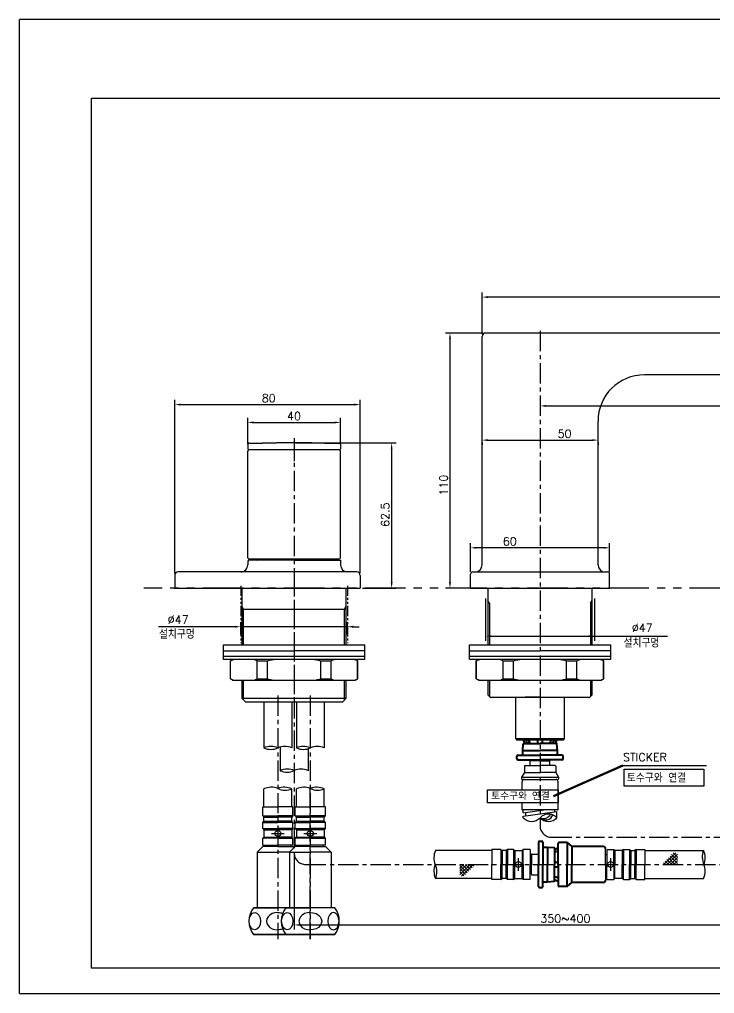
# Model space of a CAD drawing. Extents: x 2769 to 3363, y -5987 to -5567.
# Drawn here: x 2768.7 to 3068.4, y -5987.2 to -5567.2 of the extents above; entities that cross this region are included whole.
import ezdxf

# ---------------------------------------------------------------- set-up
doc = ezdxf.new("R2010")
doc.units = 0
doc.header["$LTSCALE"] = 7
doc.header["$MEASUREMENT"] = 0
doc.linetypes.add('CENTER', pattern=[2, 1.25, -0.25, 0.25, -0.25])
doc.linetypes.add('PHANTOM2', pattern=[1.25, 0.625, -0.125, 0.125, -0.125, 0.125, -0.125])
doc.layers.get('0').update_dxf_attribs({"color": 2, "linetype": 'CONTINUOUS'})
for name, color, linetype in [('CEN', 1, 'CENTER'), ('CL', 1, 'CENTER'), ('D', 2, 'CONTINUOUS'), ('DWG', 7, 'CONTINUOUS'), ('PH', 3, 'PHANTOM2')]:
    doc.layers.add(name, color=color, linetype=linetype)
doc.styles.add('GHS', font='ROMANS.shx', dxfattribs={"bigfont": 'GHS.shx'})
doc.dimstyles.new('STANDARD$7', dxfattribs={"dimtxt": 3.5, "dimasz": 3, "dimexe": 1, "dimexo": 0.0625, "dimgap": 1, "dimtad": 3, "dimdec": 4, "dimzin": 0, "dimdsep": 46, "dimtxsty": 'GHS', "dimcen": 1, "dimclrd": 256, "dimclrt": 2, "dimadec": 0, "dimazin": 0, "dimtfac": 1, "dimtdec": 4, "dimtofl": 0, "dimtmove": 0, "dimatfit": 3, "dimfxl": 0, "dimtolj": 1, "dimtzin": 0, "dimarcsym": 0})

msp = doc.modelspace()

# ---------------------------------------------------------------- linework, layer by layer
for p, q in [((3362.65, -5567.18), (2768.65, -5567.18)), ((2768.65, -5987.18), (2768.65, -5567.18)), ((2768.65, -5987.18), (3362.65, -5987.18))]:
    msp.add_line(p, q)
at = {"color": 4}
for p, q in [((2799.65, -5976.18), (2799.65, -5601.18)), ((2799.65, -5601.18), (3106.71, -5601.18)), ((3348.65, -5976.18), (2799.65, -5976.18))]:
    msp.add_line(p, q, dxfattribs=at)
at = {"color": 2}
for p, q in [((2968.21, -5702.88), (2968.21, -5684.88)), ((3185.71, -5686.88), (2970.71, -5686.88)), ((2968.71, -5702.38), (2952.35, -5702.38)), ((2954.35, -5704.88), (2954.35, -5809.88)), ((2835.61, -5805.88), (2835.61, -5731.23)), ((2915.61, -5805.88), (2915.61, -5731.23)), ((2838.11, -5733.23), (2913.11, -5733.23)), ((2995.71, -5733.81), (3173.71, -5733.81)), ((2867.11, -5750.34), (2867.11, -5738.93)), ((2869.61, -5740.93), (2904.61, -5740.93)), ((2907.11, -5750.34), (2907.11, -5738.93)), ((2887.9, -5749.78), (2931.17, -5749.78)), ((2968.21, -5749.55), (2968.21, -5750.55)), ((2970.71, -5748.55), (3015.71, -5748.55)), ((3018.21, -5749.55), (3018.21, -5750.55)), ((2929.17, -5752.28), (2929.17, -5809.88)), ((2963.21, -5805.38), (2963.21, -5792.98)), ((3020.71, -5794.98), (2965.71, -5794.98)), ((3023.21, -5805.38), (3023.21, -5792.98)), ((2916.61, -5812.38), (2931.17, -5812.38)), ((2957.99, -5812.38), (2952.35, -5812.38)), ((2969.71, -5816.85), (2969.71, -5835.12)), ((3016.71, -5816.85), (3016.71, -5835.12)), ((2864.11, -5832.44), (2864.11, -5827.02)), ((2910.11, -5829.02), (2864.11, -5829.02)), ((2910.11, -5832.44), (2910.11, -5827.02)), ((2912.61, -5829.02), (2915.11, -5829.02)), ((2887.11, -5927.53), (2887.11, -5959.6)), ((3051.72, -5926.46), (3046.64, -5931.53)), ((3047.14, -5930.11), (3048.56, -5931.53)), ((3047.84, -5929.4), (3049.97, -5931.53)), ((3052.42, -5927.16), (3048.05, -5931.53)), ((3048.55, -5928.7), (3051.39, -5931.53)), ((3049.26, -5927.99), (3052.42, -5931.15)), ((3052.42, -5928.58), (3049.47, -5931.53)), ((3049.96, -5927.28), (3052.42, -5929.74)), ((3050.67, -5926.57), (3052.42, -5928.33)), ((3052.42, -5929.99), (3050.88, -5931.53)), ((2958.62, -5934.49), (2961.58, -5931.53)), ((2958.62, -5931.66), (2958.75, -5931.53)), ((2958.62, -5933.08), (2960.16, -5931.53)), ((2958.62, -5935.9), (2962.99, -5931.53)), ((2961.79, -5935.08), (2958.62, -5931.91)), ((2961.08, -5935.79), (2958.62, -5933.33)), ((2959.33, -5936.61), (2964.4, -5931.53)), ((2962.49, -5934.37), (2959.66, -5931.53)), ((2963.2, -5933.66), (2961.07, -5931.53)), ((2963.91, -5932.96), (2962.48, -5931.53)), ((2964.61, -5932.25), (2963.9, -5931.53)), ((3046.43, -5930.82), (3047.15, -5931.53)), ((3052.42, -5931.41), (3052.3, -5931.53)), ((2960.37, -5936.49), (2958.62, -5934.74)), ((2889.61, -5957.6), (3118.6, -5957.6))]:
    msp.add_line(p, q, dxfattribs=at)
at = {"color": 7, "linetype": 'Continuous'}
for p, q in [((3186.71, -5702.38), (2969.71, -5702.38)), ((2968.21, -5802.38), (2968.21, -5703.88)), ((3186.71, -5720.38), (3038.21, -5720.38)), ((3018.21, -5802.38), (3018.21, -5740.38)), ((2867.11, -5750.4), (2867.11, -5752.28)), ((2867.11, -5799.28), (2867.11, -5753.28)), ((2906.61, -5752.78), (2867.61, -5752.78)), ((2907.11, -5750.4), (2907.11, -5752.28)), ((2907.11, -5799.28), (2907.11, -5753.28)), ((2867.61, -5799.78), (2887.11, -5799.78)), ((2887.11, -5799.78), (2906.61, -5799.78)), ((2887.11, -5800.38), (2907.11, -5800.38)), ((2907.11, -5800.38), (2907.11, -5802.38)), ((2835.61, -5806.88), (2835.61, -5812.38)), ((2914.11, -5805.38), (2837.11, -5805.38)), ((2915.61, -5806.88), (2915.61, -5812.38)), ((2963.21, -5812.38), (2963.21, -5806.38)), ((2964.21, -5805.38), (3022.21, -5805.38)), ((3023.21, -5812.38), (3023.21, -5806.38)), ((2835.61, -5812.38), (2915.61, -5812.38)), ((2864.61, -5812.38), (2864.61, -5836.89)), ((2909.61, -5836.89), (2909.61, -5812.38)), ((2963.21, -5812.38), (3023.21, -5812.38)), ((2970.71, -5812.38), (2970.71, -5836.89)), ((3015.71, -5836.89), (3015.71, -5812.38)), ((2856.61, -5839.39), (2856.61, -5836.89)), ((2917.61, -5839.39), (2917.61, -5836.89)), ((2962.71, -5839.39), (2962.71, -5836.89)), ((3023.71, -5839.39), (3023.71, -5836.89)), ((2856.61, -5841.89), (2856.61, -5839.39)), ((2887.11, -5841.89), (2856.61, -5841.89)), ((2856.61, -5843.09), (2856.61, -5841.89)), ((2917.61, -5841.89), (2887.11, -5841.89)), ((2917.61, -5841.89), (2917.61, -5839.39)), ((2917.61, -5843.09), (2917.61, -5841.89)), ((2962.71, -5841.89), (2962.71, -5839.39)), ((2962.71, -5843.09), (2962.71, -5841.89)), ((2993.21, -5841.89), (2962.71, -5841.89)), ((3023.71, -5841.89), (2993.21, -5841.89)), ((3023.71, -5841.89), (3023.71, -5839.39)), ((3023.71, -5843.09), (3023.71, -5841.89)), ((2887.11, -5843.09), (2856.61, -5843.09)), ((2859.61, -5843.67), (2860.61, -5843.09)), ((2859.61, -5851.51), (2859.61, -5843.67)), ((2859.61, -5843.67), (2859.73, -5843.67)), ((2859.73, -5851.51), (2859.73, -5843.67)), ((2871.19, -5851.51), (2871.19, -5843.67)), ((2871.19, -5843.67), (2875.65, -5843.67)), ((2875.65, -5851.51), (2875.65, -5843.67)), ((2917.61, -5843.09), (2887.11, -5843.09)), ((2898.57, -5851.51), (2898.57, -5843.67)), ((2898.57, -5843.67), (2903.03, -5843.67)), ((2903.03, -5851.51), (2903.03, -5843.67)), ((2914.61, -5843.67), (2913.61, -5843.09)), ((2914.49, -5851.51), (2914.49, -5843.67)), ((2914.49, -5843.67), (2914.61, -5843.67)), ((2914.61, -5851.51), (2914.61, -5843.67)), ((2993.21, -5843.09), (2962.71, -5843.09)), ((2965.71, -5843.67), (2966.71, -5843.09)), ((2965.71, -5843.67), (2965.83, -5843.67)), ((2965.71, -5851.51), (2965.71, -5843.67)), ((2965.83, -5851.51), (2965.83, -5843.67)), ((2977.29, -5843.67), (2981.75, -5843.67)), ((2977.29, -5851.51), (2977.29, -5843.67)), ((2981.75, -5851.51), (2981.75, -5843.67)), ((3023.71, -5843.09), (2993.21, -5843.09)), ((3004.67, -5843.67), (3009.13, -5843.67)), ((3004.67, -5851.51), (3004.67, -5843.67)), ((3009.13, -5851.51), (3009.13, -5843.67)), ((3020.71, -5843.67), (3019.71, -5843.09)), ((3020.59, -5843.67), (3020.71, -5843.67)), ((3020.59, -5851.51), (3020.59, -5843.67)), ((3020.71, -5851.51), (3020.71, -5843.67)), ((2859.61, -5851.51), (2859.73, -5851.51)), ((2860.61, -5852.09), (2859.61, -5851.51)), ((2860.61, -5852.09), (2913.61, -5852.09)), ((2864.61, -5852.09), (2864.61, -5859.89)), ((2871.19, -5851.51), (2875.65, -5851.51)), ((2898.57, -5851.51), (2903.03, -5851.51)), ((2909.61, -5859.89), (2909.61, -5852.09)), ((2913.61, -5852.09), (2914.61, -5851.51)), ((2914.49, -5851.51), (2914.61, -5851.51)), ((2966.71, -5852.09), (2965.71, -5851.51)), ((2965.71, -5851.51), (2965.83, -5851.51)), ((2966.71, -5852.09), (3019.71, -5852.09)), ((2970.71, -5852.09), (2970.71, -5858.38)), ((2977.29, -5851.51), (2981.75, -5851.51)), ((3004.67, -5851.51), (3009.13, -5851.51)), ((3015.71, -5858.38), (3015.71, -5852.09)), ((3019.71, -5852.09), (3020.71, -5851.51)), ((3020.59, -5851.51), (3020.71, -5851.51)), ((2970.71, -5858.38), (2971.71, -5859.38)), ((3014.71, -5859.38), (3015.71, -5858.38)), ((2864.61, -5859.89), (2909.61, -5859.89)), ((2866.11, -5861.39), (2864.61, -5859.89)), ((2866.11, -5861.39), (2908.11, -5861.39)), ((2908.11, -5861.39), (2909.61, -5859.89)), ((2971.71, -5859.38), (3014.71, -5859.38)), ((2982.71, -5877.38), (2982.71, -5859.38)), ((3003.71, -5877.38), (3003.71, -5859.38)), ((2982.71, -5877.38), (2983.21, -5877.88)), ((3003.71, -5877.38), (2982.71, -5877.38)), ((3003.21, -5877.88), (2983.21, -5877.88)), ((3003.21, -5877.88), (3003.71, -5877.38))]:
    msp.add_line(p, q, dxfattribs=at)
at = {"color": 0, "ltscale": 0.2}
for p, q in [((2871.51, -5799.78), (2871.51, -5799.88)), ((2867.41, -5800.38), (2867.11, -5800.68)), ((2867.11, -5800.68), (2867.11, -5802.38)), ((2887.11, -5800.38), (2867.41, -5800.38))]:
    msp.add_line(p, q, dxfattribs=at)
at = {"color": 7, "linetype": 'Continuous'}
for centre, radius, start, end in [((2969.71, -5703.88), 1.5, 90, 180), ((3038.21, -5740.38), 20, 90, 180), ((2867.65, -5750.42), 0.544, 87.3571, 178.1146), ((2867.61, -5752.28), 0.5, 180, 270), ((2867.61, -5753.28), 0.5, 90, 180), ((2906.61, -5750.4), 0.5, 360, 89.3696), ((2906.61, -5752.28), 0.5, 270, 0), ((2906.61, -5753.28), 0.5, 0, 90), ((2867.61, -5799.28), 0.5, 180, 270), ((2906.61, -5799.28), 0.5, 270, 0), ((2910.11, -5802.38), 3, 180, 269.9997), ((2965.21, -5802.38), 3, 270, 0), ((3021.21, -5802.38), 3, 180, 270), ((2837.11, -5806.88), 1.5, 89.9997, 180), ((2914.11, -5806.88), 1.5, 0, 89.9997), ((2964.21, -5806.38), 1, 90, 180), ((3022.21, -5806.38), 1, 0, 90)]:
    msp.add_arc(centre, radius, start, end, dxfattribs=at)
at = {"color": 0, "ltscale": 0.2}
for centre, radius, start in [((2871.01, -5799.88), 0.5, 270), ((2864.11, -5802.38), 3, 269.9997)]:
    msp.add_arc(centre, radius, start, 0, dxfattribs=at)
at = {"color": 2, "linetype": 'Continuous'}
for centre, radius, start, end in [((2877.13, -5887.99), 7.37, 66.1725, 114.2454), ((2877.08, -5874.54), 7.37, 246.1725, 294.2454), ((2883.13, -5888.1), 7.48, 66.5742, 113.8437), ((2891.13, -5887.99), 7.37, 66.1725, 114.2454), ((2891.08, -5874.54), 7.37, 246.1725, 294.2454), ((2897.13, -5888.1), 7.48, 66.5742, 113.8437), ((2884.13, -5897.8), 7.37, 66.1725, 114.2454), ((2884.08, -5884.35), 7.37, 246.1725, 294.2454), ((2890.13, -5897.91), 7.48, 66.5742, 113.8437), ((2877.25, -5905.61), 7.37, 67.1441, 115.2076), ((2882.97, -5905.61), 7.37, 64.7924, 112.8559), ((2883.25, -5892.15), 7.37, 244.7924, 292.8559), ((2891.25, -5905.61), 7.37, 67.1441, 115.2076), ((2896.97, -5905.61), 7.37, 64.7924, 112.8559), ((2897.25, -5892.15), 7.37, 244.7924, 292.8559), ((2954.77, -5928.67), 7.37, 154.7924, 202.8559), ((3070.52, -5928.4), 7.37, 157.1441, 205.2076), ((3057.07, -5928.67), 7.37, 337.1441, 25.2076), ((2954.77, -5934.4), 7.37, 157.1441, 205.2076), ((2941.31, -5934.67), 7.37, 337.1441, 25.2076), ((3057.07, -5934.4), 7.37, 334.7924, 22.8559)]:
    msp.add_arc(centre, radius, start, end, dxfattribs=at)
at = {"color": 7, "linetype": 'Continuous'}
for points, knots in [([(2900.28, -5749.82), (2900.1, -5749.82), (2899.74, -5749.82), (2899.19, -5749.82), (2898.64, -5749.81), (2898.1, -5749.81), (2897.55, -5749.81), (2897, -5749.81), (2896.45, -5749.8), (2895.9, -5749.8), (2895.35, -5749.8), (2894.8, -5749.8), (2894.25, -5749.79), (2893.7, -5749.79), (2893.16, -5749.79), (2892.61, -5749.79), (2892.06, -5749.79), (2891.51, -5749.79), (2890.96, -5749.79), (2890.41, -5749.78), (2889.86, -5749.78), (2889.31, -5749.78), (2888.77, -5749.78), (2888.22, -5749.78), (2887.67, -5749.78), (2887.12, -5749.78), (2886.58, -5749.78), (2886.05, -5749.78), (2885.51, -5749.78), (2884.98, -5749.78), (2884.44, -5749.78), (2883.91, -5749.78), (2883.37, -5749.79), (2882.83, -5749.79), (2882.3, -5749.79), (2881.76, -5749.79), (2881.23, -5749.79), (2880.69, -5749.79), (2880.15, -5749.79), (2879.62, -5749.8), (2879.08, -5749.8), (2878.55, -5749.8), (2878.01, -5749.8), (2877.48, -5749.8), (2876.94, -5749.81), (2876.41, -5749.81), (2875.87, -5749.81), (2875.33, -5749.82), (2874.8, -5749.82), (2874.26, -5749.82), (2873.84, -5749.83), (2873.59, -5749.83), (2873.53, -5749.83)], [0, 0, 0, 0, 0.537996, 1.08855, 1.634241, 2.186303, 2.732273, 3.282726, 3.831733, 4.381856, 4.929391, 5.476963, 6.026602, 6.577164, 7.123623, 7.673471, 8.222997, 8.768812, 9.316903, 9.868096, 10.418231, 10.964307, 11.515741, 12.064402, 12.613989, 13.160588, 13.697628, 14.229964, 14.768566, 15.304797, 15.838103, 16.373825, 16.911529, 17.447192, 17.983317, 18.518729, 19.055335, 19.589862, 20.124489, 20.662607, 21.197817, 21.731697, 22.270145, 22.80518, 23.339184, 23.873151, 24.409199, 24.94716, 25.48395, 26.015913, 26.554986, 26.755016, 26.755016, 26.755016, 26.755016]), ([(2867.62, -5749.88), (2868.42, -5749.87), (2870.39, -5749.85), (2872.36, -5749.83), (2873.53, -5749.82)], [2.500604, 2.500604, 2.500604, 2.500604, 4.915523, 8.410147, 8.410147, 8.410147, 8.410147]), ([(2900.28, -5749.82), (2901.46, -5749.83), (2903.08, -5749.84), (2904.69, -5749.86), (2905.13, -5749.86)], [0, 0, 0, 0, 3.54781, 4.847518, 4.847518, 4.847518, 4.847518])]:
    msp.add_open_spline(points, degree=3, knots=knots, dxfattribs=at)
msp.add_open_spline([(2905.13, -5749.86), (2905.62, -5749.88), (2906.12, -5749.89), (2906.61, -5749.9)], degree=3, dxfattribs=at)
for points in [[(2859.73, -5843.67), (2860.18, -5843.46), (2860.62, -5843.27), (2861.06, -5843.09)], [(2869.85, -5843.09), (2870.29, -5843.27), (2870.74, -5843.46), (2871.19, -5843.67)], [(2875.65, -5843.67), (2876.55, -5843.46), (2877.44, -5843.27), (2878.32, -5843.09)], [(2895.9, -5843.09), (2896.78, -5843.27), (2897.67, -5843.46), (2898.57, -5843.67)], [(2903.03, -5843.67), (2903.48, -5843.46), (2903.92, -5843.27), (2904.36, -5843.09)], [(2913.15, -5843.09), (2913.6, -5843.27), (2914.04, -5843.46), (2914.49, -5843.67)], [(2965.83, -5843.67), (2966.28, -5843.46), (2966.72, -5843.27), (2967.16, -5843.09)], [(2975.95, -5843.09), (2976.4, -5843.27), (2976.84, -5843.46), (2977.29, -5843.67)], [(2981.75, -5843.67), (2982.65, -5843.46), (2983.54, -5843.27), (2984.42, -5843.09)], [(3002, -5843.09), (3002.88, -5843.27), (3003.77, -5843.46), (3004.67, -5843.67)], [(3009.13, -5843.67), (3009.58, -5843.46), (3010.02, -5843.27), (3010.47, -5843.09)], [(3019.25, -5843.09), (3019.7, -5843.27), (3020.14, -5843.46), (3020.59, -5843.67)], [(2859.73, -5851.51), (2860.18, -5851.72), (2860.62, -5851.91), (2861.06, -5852.09)], [(2869.85, -5852.09), (2870.29, -5851.91), (2870.74, -5851.72), (2871.19, -5851.51)], [(2875.65, -5851.51), (2876.55, -5851.72), (2877.44, -5851.91), (2878.32, -5852.09)], [(2895.9, -5852.09), (2896.78, -5851.91), (2897.67, -5851.72), (2898.57, -5851.51)], [(2903.03, -5851.51), (2903.48, -5851.72), (2903.92, -5851.91), (2904.36, -5852.09)], [(2913.15, -5852.09), (2913.6, -5851.91), (2914.04, -5851.72), (2914.49, -5851.51)], [(2965.83, -5851.51), (2966.28, -5851.72), (2966.72, -5851.91), (2967.16, -5852.09)], [(2975.95, -5852.09), (2976.4, -5851.91), (2976.84, -5851.72), (2977.29, -5851.51)], [(2981.75, -5851.51), (2982.65, -5851.72), (2983.54, -5851.91), (2984.42, -5852.09)], [(3002, -5852.09), (3002.88, -5851.91), (3003.77, -5851.72), (3004.67, -5851.51)], [(3009.13, -5851.51), (3009.58, -5851.72), (3010.02, -5851.91), (3010.47, -5852.09)], [(3019.25, -5852.09), (3019.7, -5851.91), (3020.14, -5851.72), (3020.59, -5851.51)]]:
    msp.add_spline(points, degree=3, dxfattribs=at)
at = {"color": 2}
for points in [[(2970.71, -5686.46), (2970.71, -5687.29), (2968.21, -5686.88)], [(2953.93, -5704.88), (2954.76, -5704.88), (2954.35, -5702.38)], [(2838.11, -5732.82), (2838.11, -5733.65), (2835.61, -5733.23)], [(2913.11, -5732.82), (2913.11, -5733.65), (2915.61, -5733.23)], [(2995.71, -5733.4), (2995.71, -5734.23), (2993.21, -5733.81)], [(2869.61, -5740.52), (2869.61, -5741.35), (2867.11, -5740.93)], [(2904.61, -5740.52), (2904.61, -5741.35), (2907.11, -5740.93)], [(2928.75, -5752.28), (2929.59, -5752.28), (2929.17, -5749.78)], [(2970.71, -5748.14), (2970.71, -5748.97), (2968.21, -5748.55)], [(3015.71, -5748.14), (3015.71, -5748.97), (3018.21, -5748.55)], [(2965.71, -5794.56), (2965.71, -5795.4), (2963.21, -5794.98)], [(3020.71, -5794.56), (3020.71, -5795.4), (3023.21, -5794.98)], [(2928.75, -5809.88), (2929.59, -5809.88), (2929.17, -5812.38)], [(2953.93, -5809.88), (2954.76, -5809.88), (2954.35, -5812.38)], [(2861.61, -5828.6), (2861.61, -5829.44), (2864.11, -5829.02)], [(2912.61, -5828.6), (2912.61, -5829.44), (2910.11, -5829.02)], [(2972.21, -5832.71), (2972.21, -5833.54), (2969.71, -5833.12)], [(3014.21, -5832.71), (3014.21, -5833.54), (3016.71, -5833.12)], [(2889.61, -5957.18), (2889.61, -5958.02), (2887.11, -5957.6)]]:
    msp.add_solid(points, dxfattribs=at)
at = {"layer": 'CEN'}
msp.add_line((2993.21, -5701.38), (2993.21, -5914.82), dxfattribs=at)
at = {"layer": 'CL'}
for p, q in [((2887.11, -5747.78), (2887.11, -5926.53)), ((2887.11, -5748.95), (2887.11, -5758.6)), ((2887.11, -5806.89), (2887.11, -5863.39)), ((2880.11, -5858.72), (2880.11, -5963.74)), ((2894.11, -5858.72), (2894.11, -5963.74)), ((2894.11, -5963.74), (2894.11, -5898.82)), ((2877.36, -5918.15), (2882.86, -5918.15)), ((2891.36, -5918.15), (2896.86, -5918.15)), ((2998.21, -5919.82), (3109.1, -5919.82)), ((2983.87, -5934.28), (2983.87, -5928.78)), ((3023.6, -5928.78), (3023.6, -5934.28)), ((2892.11, -5931.53), (3116.1, -5931.53))]:
    msp.add_line(p, q, dxfattribs=at)
for centre in [(2998.21, -5914.82), (2892.11, -5926.53)]:
    msp.add_arc(centre, 5, 180, 270, dxfattribs=at)
at = {"layer": 'D'}
for p, q in [((2865.31, -5821.39), (2864.61, -5820.18)), ((2908.91, -5821.39), (2909.61, -5820.18)), ((2971.41, -5818.88), (2970.71, -5817.67)), ((2971.41, -5818.88), (2971.41, -5836.89)), ((3015.01, -5818.88), (3015.71, -5817.67)), ((3015.01, -5818.88), (3015.01, -5836.89)), ((2865.31, -5836.89), (2865.31, -5821.39)), ((2908.91, -5836.89), (2908.91, -5821.39)), ((2865.31, -5860.59), (2865.31, -5852.09)), ((2908.91, -5860.59), (2908.91, -5852.09)), ((2971.41, -5852.09), (2971.41, -5859.08)), ((3015.01, -5852.09), (3015.01, -5859.08))]:
    msp.add_line(p, q, dxfattribs=at)
at = {"layer": 'D', "color": 2}
for p, q in [((2861.61, -5829.02), (2828.68, -5829.02)), ((2972.21, -5833.12), (3048.19, -5833.12)), ((3028.87, -5888.85), (3065.04, -5888.85))]:
    msp.add_line(p, q, dxfattribs=at)
msp.add_lwpolyline([(3029.5, -5890.49), (3063.82, -5890.49), (3063.82, -5897.84), (3029.5, -5897.84)], close=True, dxfattribs=at)
at = {"layer": 'D'}
for centre, radius, start, end in [((2989.58, -5908.06), 4.92, 222.5796, 317.4204), ((2996.83, -5914.72), 4.92, 42.5796, 137.4204), ((2994.68, -5908.31), 3.41, 244.4618, 332.7206), ((2995.57, -5909.01), 3.35, 225.2934, 339.7397), ((2996.83, -5908.06), 4.92, 222.5796, 317.4204)]:
    msp.add_arc(centre, radius, start, end, dxfattribs=at)
at = {"layer": 'DWG'}
for p, q in [((2902.71, -5799.78), (2902.71, -5799.88)), ((2970.71, -5818.88), (2971.41, -5818.88)), ((3015.01, -5818.88), (3015.71, -5818.88)), ((2864.61, -5821.39), (2909.61, -5821.39)), ((2856.61, -5836.89), (2917.61, -5836.89)), ((2962.71, -5836.89), (3023.71, -5836.89)), ((2856.61, -5839.39), (2887.11, -5839.39)), ((2917.61, -5839.39), (2887.11, -5839.39)), ((2962.71, -5839.39), (2993.21, -5839.39)), ((3023.71, -5839.39), (2993.21, -5839.39)), ((2874.11, -5861.39), (2874.11, -5881.27)), ((2886.11, -5861.39), (2886.11, -5881.27)), ((2888.11, -5861.39), (2888.11, -5881.27)), ((2900.11, -5861.39), (2900.11, -5881.27)), ((2900.11, -5861.39), (2900.11, -5881.27)), ((2993.21, -5859.38), (2986.71, -5859.38)), ((2993.21, -5859.38), (2986.71, -5859.38)), ((2993.21, -5859.38), (2999.71, -5859.38)), ((2988.42, -5879.38), (2988.42, -5878.07)), ((2998, -5879.38), (2998, -5878.07)), ((2881.11, -5880.89), (2881.11, -5891.09)), ((2893.11, -5881.62), (2893.11, -5891.09)), ((2893.11, -5881.62), (2893.11, -5891.09)), ((2988.96, -5886.88), (2988.71, -5886.38)), ((2993.21, -5886.38), (2988.71, -5886.38)), ((2988.96, -5888.88), (2988.96, -5886.88)), ((2993.21, -5886.88), (2988.96, -5886.88)), ((2993.21, -5886.38), (2997.71, -5886.38)), ((2993.21, -5886.88), (2997.46, -5886.88)), ((2997.46, -5886.88), (2997.71, -5886.38)), ((2997.46, -5888.88), (2997.46, -5886.88)), ((2986.46, -5891.88), (2985.21, -5893.88)), ((2986.46, -5889.18), (2986.46, -5891.88)), ((2986.46, -5891.88), (2993.21, -5891.88)), ((2986.76, -5888.88), (2993.21, -5888.88)), ((2999.66, -5888.88), (2993.21, -5888.88)), ((2999.96, -5891.88), (2993.21, -5891.88)), ((2999.96, -5889.18), (2999.96, -5891.88)), ((2999.96, -5891.88), (3001.21, -5893.88)), ((2985.21, -5893.88), (2985.21, -5894.58)), ((2985.21, -5893.88), (3001.21, -5893.88)), ((2985.46, -5899.4), (2985.46, -5895.88)), ((2985.51, -5894.88), (3000.91, -5894.88)), ((2986.46, -5894.88), (2999.96, -5894.88)), ((3000.96, -5907.76), (3000.96, -5895.88)), ((3001.21, -5893.88), (3001.21, -5894.58)), ((2874.11, -5906.74), (2874.11, -5898.94)), ((2886.11, -5906.74), (2886.11, -5898.94)), ((2888.11, -5906.74), (2888.11, -5898.94)), ((2900.11, -5906.74), (2900.11, -5898.94)), ((2985.46, -5907.76), (2985.46, -5904.9)), ((2873.61, -5906.74), (2880.11, -5906.74)), ((2873.61, -5910.57), (2873.61, -5906.74)), ((2886.61, -5906.74), (2880.11, -5906.74)), ((2886.61, -5910.57), (2886.61, -5906.74)), ((2887.61, -5906.74), (2894.11, -5906.74)), ((2887.61, -5910.57), (2887.61, -5906.74)), ((2900.61, -5906.74), (2894.11, -5906.74)), ((2900.61, -5910.57), (2900.61, -5906.74)), ((3000.71, -5908.01), (2985.71, -5908.01)), ((2985.96, -5909.25), (2985.96, -5908.01)), ((2985.96, -5909.25), (2994.76, -5908.01)), ((2986.96, -5909.11), (2986.96, -5910.59)), ((2993.21, -5909.71), (3000.46, -5908.69)), ((2999.46, -5908.01), (2999.46, -5908.83)), ((3000.46, -5909.15), (3000.46, -5908.69)), ((3000.46, -5911.39), (3000.46, -5908.69)), ((3000.46, -5911.39), (3000.46, -5908.69)), ((2873.61, -5910.57), (2880.11, -5910.57)), ((2873.61, -5910.57), (2874.11, -5911.07)), ((2873.61, -5913.41), (2874.11, -5912.91)), ((2873.61, -5913.41), (2880.11, -5913.41)), ((2873.61, -5916.07), (2873.61, -5913.41)), ((2874.11, -5911.07), (2880.11, -5911.07)), ((2874.11, -5912.91), (2874.11, -5911.07)), ((2874.11, -5912.91), (2880.11, -5912.91)), ((2886.61, -5910.57), (2880.11, -5910.57)), ((2886.11, -5911.07), (2880.11, -5911.07)), ((2886.11, -5912.91), (2880.11, -5912.91)), ((2886.61, -5913.41), (2880.11, -5913.41)), ((2886.61, -5910.57), (2886.11, -5911.07)), ((2886.11, -5912.91), (2886.11, -5911.07)), ((2886.61, -5913.41), (2886.11, -5912.91)), ((2886.61, -5916.07), (2886.61, -5913.41)), ((2887.61, -5910.57), (2894.11, -5910.57)), ((2887.61, -5910.57), (2888.11, -5911.07)), ((2887.61, -5913.41), (2888.11, -5912.91)), ((2887.61, -5913.41), (2894.11, -5913.41)), ((2887.61, -5916.07), (2887.61, -5913.41)), ((2888.11, -5911.07), (2894.11, -5911.07)), ((2888.11, -5912.91), (2888.11, -5911.07)), ((2888.11, -5912.91), (2894.11, -5912.91)), ((2900.61, -5910.57), (2894.11, -5910.57)), ((2900.11, -5911.07), (2894.11, -5911.07)), ((2900.11, -5912.91), (2894.11, -5912.91)), ((2900.61, -5913.41), (2894.11, -5913.41)), ((2900.61, -5910.57), (2900.11, -5911.07)), ((2900.11, -5912.91), (2900.11, -5911.07)), ((2900.61, -5913.41), (2900.11, -5912.91)), ((2900.61, -5916.07), (2900.61, -5913.41)), ((2985.96, -5910.73), (2993.21, -5909.71)), ((2985.96, -5911.39), (2985.96, -5910.73)), ((2985.96, -5911.39), (2985.96, -5910.73)), ((3000.06, -5911.78), (3000.46, -5911.72)), ((2873.61, -5916.07), (2880.11, -5916.07)), ((2873.61, -5916.07), (2874.11, -5916.57)), ((2874.11, -5916.57), (2874.11, -5919.74)), ((2874.11, -5916.57), (2880.11, -5916.57)), ((2886.61, -5916.07), (2880.11, -5916.07)), ((2886.11, -5916.57), (2880.11, -5916.57)), ((2886.61, -5916.07), (2886.11, -5916.57)), ((2886.11, -5916.57), (2886.11, -5919.74)), ((2887.61, -5916.07), (2894.11, -5916.07)), ((2887.61, -5916.07), (2888.11, -5916.57)), ((2888.11, -5916.57), (2894.11, -5916.57)), ((2888.11, -5916.57), (2888.11, -5919.74)), ((2900.61, -5916.07), (2894.11, -5916.07)), ((2900.11, -5916.57), (2894.11, -5916.57)), ((2900.61, -5916.07), (2900.11, -5916.57)), ((2900.11, -5916.57), (2900.11, -5919.74)), ((2874.11, -5919.74), (2873.61, -5920.24)), ((2880.11, -5920.24), (2873.61, -5920.24)), ((2873.61, -5923.24), (2873.61, -5920.24)), ((2874.11, -5919.74), (2880.11, -5919.74)), ((2886.11, -5919.74), (2880.11, -5919.74)), ((2880.11, -5920.24), (2886.61, -5920.24)), ((2886.11, -5919.74), (2886.61, -5920.24)), ((2886.61, -5923.24), (2886.61, -5920.24)), ((2888.11, -5919.74), (2887.61, -5920.24)), ((2894.11, -5920.24), (2887.61, -5920.24)), ((2887.61, -5923.24), (2887.61, -5920.24)), ((2888.11, -5919.74), (2894.11, -5919.74)), ((2900.11, -5919.74), (2894.11, -5919.74)), ((2894.11, -5920.24), (2900.61, -5920.24)), ((2900.11, -5919.74), (2900.61, -5920.24)), ((2900.61, -5923.24), (2900.61, -5920.24)), ((2873.61, -5923.74), (2871.11, -5926.24)), ((2873.61, -5923.24), (2880.11, -5923.24)), ((2880.11, -5923.74), (2873.61, -5923.74)), ((2874.41, -5923.74), (2874.41, -5923.24)), ((2886.61, -5923.24), (2880.11, -5923.24)), ((2880.11, -5923.74), (2886.61, -5923.74)), ((2887.61, -5923.74), (2885.11, -5926.24)), ((2885.81, -5923.74), (2885.81, -5923.24)), ((2886.61, -5923.74), (2887.11, -5924.24)), ((2887.61, -5923.24), (2894.11, -5923.24)), ((2894.11, -5923.74), (2887.61, -5923.74)), ((2888.41, -5923.74), (2888.41, -5923.24)), ((2900.61, -5923.24), (2894.11, -5923.24)), ((2894.11, -5923.74), (2900.61, -5923.74)), ((2899.81, -5923.74), (2899.81, -5923.24)), ((2900.61, -5923.74), (2903.11, -5926.24)), ((2972.46, -5925.53), (2948.1, -5925.53)), ((2972.46, -5925.03), (2972.46, -5931.53)), ((2976.29, -5925.03), (2972.46, -5925.03)), ((2976.29, -5925.03), (2976.29, -5931.53)), ((2976.29, -5925.03), (2976.79, -5925.53)), ((2978.63, -5925.53), (2976.79, -5925.53)), ((2976.79, -5925.53), (2976.79, -5931.53)), ((2979.13, -5925.03), (2978.63, -5925.53)), ((2978.63, -5925.53), (2978.63, -5931.53)), ((2979.13, -5925.03), (2979.13, -5931.53)), ((2981.79, -5925.03), (2979.13, -5925.03)), ((2981.79, -5925.03), (2981.79, -5931.53)), ((2981.79, -5925.03), (2982.29, -5925.53)), ((2982.29, -5925.53), (2985.46, -5925.53)), ((2982.29, -5925.53), (2982.29, -5931.53)), ((2985.46, -5925.53), (2985.96, -5925.03)), ((2985.46, -5925.53), (2985.46, -5931.53)), ((2988.96, -5925.03), (2985.96, -5925.03)), ((2985.96, -5931.53), (2985.96, -5925.03)), ((2988.96, -5925.03), (2988.96, -5931.53)), ((3021.46, -5931.53), (3021.46, -5924.78)), ((3021.96, -5925.03), (3021.96, -5931.53)), ((3021.96, -5925.03), (3024.96, -5925.03)), ((3024.96, -5931.53), (3024.96, -5925.03)), ((3025.46, -5925.53), (3024.96, -5925.03)), ((3028.63, -5925.53), (3025.46, -5925.53)), ((3025.46, -5925.53), (3025.46, -5931.53)), ((3029.13, -5925.03), (3028.63, -5925.53)), ((3028.63, -5925.53), (3028.63, -5931.53)), ((3029.13, -5925.03), (3031.79, -5925.03)), ((3029.13, -5925.03), (3029.13, -5931.53)), ((3031.79, -5925.03), (3031.79, -5931.53)), ((3031.79, -5925.03), (3032.29, -5925.53)), ((3032.29, -5925.53), (3032.29, -5931.53)), ((3032.29, -5925.53), (3034.13, -5925.53)), ((3034.63, -5925.03), (3034.13, -5925.53)), ((3034.13, -5925.53), (3034.13, -5931.53)), ((3034.63, -5925.03), (3034.63, -5931.53)), ((3034.63, -5925.03), (3038.46, -5925.03)), ((3038.46, -5925.03), (3038.46, -5931.53)), ((3038.46, -5925.53), (3063.73, -5925.53)), ((2871.11, -5926.24), (2871.11, -5950.24)), ((2871.11, -5926.24), (2880.11, -5926.24)), ((2885.11, -5926.24), (2880.11, -5926.24)), ((2885.11, -5926.24), (2894.11, -5926.24)), ((2885.11, -5926.24), (2885.11, -5950.24)), ((2903.11, -5926.24), (2894.11, -5926.24)), ((2903.11, -5926.24), (2903.11, -5931.84)), ((2989.46, -5927.53), (2988.96, -5927.53)), ((2989.46, -5927.33), (2989.46, -5931.53)), ((2989.76, -5927.03), (2992.46, -5927.03)), ((3021.46, -5927.28), (3021.96, -5927.28)), ((2903.11, -5931.84), (2903.11, -5950.24)), ((2972.46, -5938.03), (2972.46, -5931.53)), ((2976.29, -5938.03), (2976.29, -5931.53)), ((2976.79, -5937.53), (2976.79, -5931.53)), ((2978.63, -5937.53), (2978.63, -5931.53)), ((2979.13, -5938.03), (2979.13, -5931.53)), ((2981.79, -5938.03), (2981.79, -5931.53)), ((2982.29, -5937.53), (2982.29, -5931.53)), ((2985.46, -5937.53), (2985.46, -5931.53)), ((2985.96, -5931.53), (2985.96, -5938.03)), ((2988.96, -5938.03), (2988.96, -5931.53)), ((2989.46, -5935.73), (2989.46, -5931.53)), ((3021.46, -5931.53), (3021.46, -5938.28)), ((3021.96, -5938.03), (3021.96, -5931.53)), ((3024.96, -5931.53), (3024.96, -5938.03)), ((3025.46, -5937.53), (3025.46, -5931.53)), ((3028.63, -5937.53), (3028.63, -5931.53)), ((3029.13, -5938.03), (3029.13, -5931.53)), ((3031.79, -5938.03), (3031.79, -5931.53)), ((3032.29, -5937.53), (3032.29, -5931.53)), ((3034.13, -5937.53), (3034.13, -5931.53)), ((3034.63, -5938.03), (3034.63, -5931.53)), ((3038.46, -5938.03), (3038.46, -5931.53)), ((2972.46, -5937.53), (2948.1, -5937.53)), ((2976.29, -5938.03), (2972.46, -5938.03)), ((2976.29, -5938.03), (2976.79, -5937.53)), ((2978.63, -5937.53), (2976.79, -5937.53)), ((2979.13, -5938.03), (2978.63, -5937.53)), ((2981.79, -5938.03), (2979.13, -5938.03)), ((2981.79, -5938.03), (2982.29, -5937.53)), ((2982.29, -5937.53), (2985.46, -5937.53)), ((2985.46, -5937.53), (2985.96, -5938.03)), ((2988.96, -5938.03), (2985.96, -5938.03)), ((2989.46, -5935.53), (2988.96, -5935.53)), ((2989.76, -5936.03), (2992.46, -5936.03)), ((3021.46, -5935.78), (3021.96, -5935.78)), ((3021.96, -5938.03), (3024.96, -5938.03)), ((3025.46, -5937.53), (3024.96, -5938.03)), ((3028.63, -5937.53), (3025.46, -5937.53)), ((3029.13, -5938.03), (3028.63, -5937.53)), ((3029.13, -5938.03), (3031.79, -5938.03)), ((3031.79, -5938.03), (3032.29, -5937.53)), ((3032.29, -5937.53), (3034.13, -5937.53)), ((3034.63, -5938.03), (3034.13, -5937.53)), ((3034.63, -5938.03), (3038.46, -5938.03)), ((3038.46, -5937.53), (3063.73, -5937.53)), ((2869.61, -5950.24), (2880.11, -5950.24)), ((2880.11, -5950.24), (2869.61, -5950.24)), ((2890.61, -5950.24), (2880.11, -5950.24)), ((2883.61, -5950.24), (2894.11, -5950.24)), ((2894.11, -5950.24), (2883.61, -5950.24)), ((2904.61, -5950.24), (2894.11, -5950.24)), ((2880.11, -5961.74), (2869.61, -5961.74)), ((2869.61, -5961.74), (2880.11, -5961.74)), ((2890.61, -5961.74), (2880.11, -5961.74)), ((2880.11, -5961.74), (2890.61, -5961.74)), ((2894.11, -5961.74), (2883.61, -5961.74)), ((2883.61, -5961.74), (2894.11, -5961.74)), ((2904.61, -5961.74), (2894.11, -5961.74)), ((2894.11, -5961.74), (2904.61, -5961.74))]:
    msp.add_line(p, q, dxfattribs=at)
at = {"layer": 'DWG', "lineweight": 40}
for p, q in [((2985.71, -5882.38), (2985.94, -5879.57)), ((2986.14, -5879.38), (2993.21, -5879.38)), ((2986.71, -5879.38), (2986.17, -5878.31)), ((2987.83, -5879.38), (2987.29, -5878.31)), ((2989.06, -5879.38), (2988.52, -5878.31)), ((2992.21, -5879.38), (2992.21, -5877.88)), ((3000.28, -5879.38), (2993.21, -5879.38)), ((2994.21, -5879.38), (2994.21, -5877.88)), ((2997.36, -5879.38), (2997.9, -5878.31)), ((2998.59, -5879.38), (2999.13, -5878.31)), ((2999.71, -5879.38), (3000.25, -5878.31)), ((3000.71, -5882.38), (3000.47, -5879.57)), ((2985.71, -5884.38), (2985.71, -5882.38)), ((2985.71, -5882.38), (2993.21, -5882.38)), ((3000.71, -5882.38), (2993.21, -5882.38)), ((3000.71, -5884.38), (3000.71, -5882.38)), ((2983.21, -5885.88), (2983.21, -5884.88)), ((2983.71, -5884.38), (2993.21, -5884.38)), ((2983.71, -5886.38), (2993.21, -5886.38)), ((3002.71, -5884.38), (2993.21, -5884.38)), ((3002.71, -5886.38), (2993.21, -5886.38)), ((3003.21, -5885.88), (3003.21, -5884.88)), ((2992.96, -5921.53), (2993.96, -5921.53)), ((2992.46, -5922.03), (2992.46, -5931.53)), ((2994.46, -5922.03), (2994.46, -5931.53)), ((2994.46, -5924.03), (2996.46, -5924.03)), ((2996.46, -5924.03), (2999.28, -5924.27)), ((2996.46, -5924.03), (2996.46, -5931.53)), ((2999.46, -5924.47), (2999.46, -5931.53)), ((2999.46, -5925.03), (3000.54, -5924.49)), ((3000.96, -5925.78), (2999.46, -5926.16)), ((3000.96, -5931.53), (3000.96, -5922.53)), ((3004.96, -5922.03), (3001.46, -5922.03)), ((3004.96, -5922.03), (3004.96, -5931.53)), ((3004.96, -5922.03), (3006.96, -5923.78)), ((3004.96, -5924.34), (3004.96, -5930.53)), ((3020.46, -5923.78), (3006.96, -5923.78)), ((3006.96, -5923.78), (3006.96, -5931.53)), ((2992.46, -5941.03), (2992.46, -5931.53)), ((2994.46, -5941.03), (2994.46, -5931.53)), ((2996.46, -5939.03), (2996.46, -5931.53)), ((2999.46, -5938.6), (2999.46, -5931.53)), ((2999.96, -5930.53), (3000.96, -5930.53)), ((2999.96, -5932.53), (3000.96, -5932.53)), ((3000.96, -5931.53), (3000.96, -5940.53)), ((3004.96, -5941.03), (3004.96, -5931.53)), ((3004.96, -5938.72), (3004.96, -5932.53)), ((3006.96, -5939.28), (3006.96, -5931.53)), ((2996.46, -5939.03), (2999.28, -5938.8)), ((3000.96, -5937.28), (2999.46, -5936.91)), ((2999.46, -5938.03), (3000.54, -5938.57)), ((2992.96, -5941.53), (2993.96, -5941.53)), ((2994.46, -5939.03), (2996.46, -5939.03)), ((3004.96, -5941.03), (3001.46, -5941.03)), ((3004.96, -5941.03), (3006.96, -5939.28)), ((3020.46, -5939.28), (3006.96, -5939.28))]:
    msp.add_line(p, q, dxfattribs=at)
at = {"layer": 'DWG'}
msp.add_lwpolyline([(2970.51, -5899.4), (3000.96, -5899.4), (3000.96, -5904.9), (2970.51, -5904.9)], close=True, dxfattribs=at)
for centre in [(2880.11, -5918.15), (2894.11, -5918.15), (2983.87, -5931.53), (3023.6, -5931.53)]:
    msp.add_circle(centre, 1.25, dxfattribs=at)
for centre, radius, start, end in [((2903.21, -5799.88), 0.5, 180, 270), ((2986.76, -5889.18), 0.3, 90, 180), ((2999.66, -5889.18), 0.3, 0, 90), ((2985.51, -5894.58), 0.3, 180, 270), ((2986.46, -5895.88), 1, 90, 180), ((2999.96, -5895.88), 1, 0, 90), ((3000.91, -5894.58), 0.3, 270, 0), ((2989.76, -5927.33), 0.3, 90, 180), ((2989.76, -5935.73), 0.3, 180, 270), ((2876.87, -5955.99), 9.27, 141.642, 218.358), ((2890.87, -5955.99), 9.27, 141.642, 218.358), ((2897.34, -5955.99), 9.27, 321.642, 38.358)]:
    msp.add_arc(centre, radius, start, end, dxfattribs=at)
at = {"layer": 'DWG', "lineweight": 40}
for centre, radius, start, end in [((2986.14, -5879.58), 0.2, 90, 175.2364), ((2987.96, -5877.41), 2, 193.6546, 206.5651), ((2987.96, -5877.41), 2, 193.6546, 206.5651), ((2989.08, -5877.41), 2, 193.6546, 206.5651), ((2989.08, -5877.41), 2, 193.6546, 206.5651), ((2990.31, -5877.41), 2, 193.6546, 206.5651), ((2990.31, -5877.41), 2, 193.6546, 206.5651), ((2996.11, -5877.41), 2, 333.4349, 346.3454), ((2996.11, -5877.41), 2, 333.4349, 346.3454), ((2997.34, -5877.41), 2, 333.4349, 346.3454), ((2997.34, -5877.41), 2, 333.4349, 346.3454), ((2998.46, -5877.41), 2, 333.4349, 346.3454), ((2998.46, -5877.41), 2, 333.4349, 346.3454), ((3000.28, -5879.58), 0.2, 4.7636, 90), ((2983.71, -5884.88), 0.5, 90, 180), ((2983.71, -5885.88), 0.5, 180, 270), ((3002.71, -5884.88), 0.5, 0, 90), ((3002.71, -5885.88), 0.5, 270, 0), ((2992.96, -5922.03), 0.5, 90, 180), ((2993.96, -5922.03), 0.5, 0, 90), ((2999.26, -5924.47), 0.2, 0, 85.2364), ((3001.43, -5926.28), 2, 103.6546, 116.5651), ((3001.46, -5922.53), 0.5, 90, 180), ((3020.46, -5924.78), 1, 0, 90), ((2999.96, -5931.53), 1, 90, 120), ((2999.96, -5931.53), 1, 240, 270), ((2999.26, -5938.6), 0.2, 274.7636, 0), ((3001.43, -5936.78), 2, 243.4349, 256.3454), ((3020.46, -5938.28), 1, 270, 0), ((2992.96, -5941.03), 0.5, 180, 270), ((2993.96, -5941.03), 0.5, 270, 0), ((3001.46, -5940.53), 0.5, 180, 270)]:
    msp.add_arc(centre, radius, start, end, dxfattribs=at)
at = {"layer": 'DWG', "color": 7}
for centre, start, end in [((2985.71, -5907.76), 180, 270), ((3000.71, -5907.76), 270, 0)]:
    msp.add_arc(centre, 0.25, start, end, dxfattribs=at)
at = {"layer": 'DWG'}
for centre in [(2870.15, -5955.99), (2884.15, -5955.99)]:
    msp.add_ellipse(centre, major_axis=(0, 3.75), ratio=0.653197, dxfattribs=at)
for centre in [(2880.11, -5955.99), (2894.11, -5955.99)]:
    msp.add_ellipse(centre, major_axis=(-4.9, 0), ratio=0.765466, start_param=4.712389, end_param=7.853982, dxfattribs=at)
at = {"layer": 'DWG', "extrusion": (0, 0, -1)}
for centre, start_param, end_param in [((2880.11, -5955.99), 4.712389, 5.163639), ((2894.11, -5955.99), 4.712389, 7.853982), ((2880.11, -5955.99), 7.402731, 7.853982)]:
    msp.add_ellipse(centre, major_axis=(4.9, 0), ratio=0.765466, start_param=start_param, end_param=end_param, dxfattribs=at)
msp.add_ellipse((2904.07, -5955.99), major_axis=(0, 3.75), ratio=0.653197, dxfattribs=at)
at = {"layer": 'PH'}
for p, q in [((2864.11, -5811.32), (2864.11, -5836.18)), ((2910.11, -5811.32), (2910.11, -5836.18))]:
    msp.add_line(p, q, dxfattribs=at)
at = {"layer": 'PH', "ltscale": 4, "flags": 128}
msp.add_lwpolyline([(3215.18, -5812.38), (2822.35, -5812.38)], dxfattribs=at)

# ---------------------------------------------------------------- texts
at = {"color": 2, "char_height": 3.5, "attachment_point": 5, "style": 'GHS'}
for s, insert in [('\\A1;80', (2876.17, -5730.48)), ('\\A1;40', (2887.06, -5738.18)), ('\\A1;50', (3003.78, -5745.8)), ('\\A1;60', (2980.14, -5792.23)), ('\\A1;350~400', (3004.12, -5954.85))]:
    msp.add_mtext(s, dxfattribs=dict(at, insert=insert))
at = {"color": 2, "char_height": 3.5, "attachment_point": 5, "rotation": 90, "style": 'GHS'}
for s, insert in [('\\A1;110', (2951.6, -5767.99)), ('62.5', (2926.42, -5780.72))]:
    msp.add_mtext(s, dxfattribs=dict(at, insert=insert))
at = {"layer": 'D', "color": 2, "style": 'GHS'}
for s, p in [('%%C47', (2832.61, -5827.72)), ('%%C47', (3032.77, -5831.26)), ('설치구멍', (2828.81, -5834.12)), ('설치구멍', (3029.21, -5837.91)), ('STICKER', (3029, -5887.02)), ('토수구와 연결', (3030.65, -5896.12))]:
    msp.add_text(s, height=3.5, dxfattribs=at).set_placement(p)
at = {"layer": 'D', "style": 'GHS'}
msp.add_text('토수구와 연결', height=3, dxfattribs=at).set_placement((2972.13, -5903.65))

# ---------------------------------------------------------------- leaders
at = {"layer": 'D'}
msp.add_leader([(2998.96, -5902.15), (3028.87, -5888.85)], dimstyle='STANDARD$7', override={"dimexe": 2, "dimexo": 1, "dimtad": 0, "dimcen": 0, "dimclrd": 256, "dimclre": 256, "dimclrt": 256, "dimadec": 4, "dimtfac": 0.5, "dimtix": 1, "dimtofl": 1, "dimtmove": 2, "dimlwd": 65535, "dimlwe": 65535}, dxfattribs=at)

doc.saveas('drawing.dxf')
